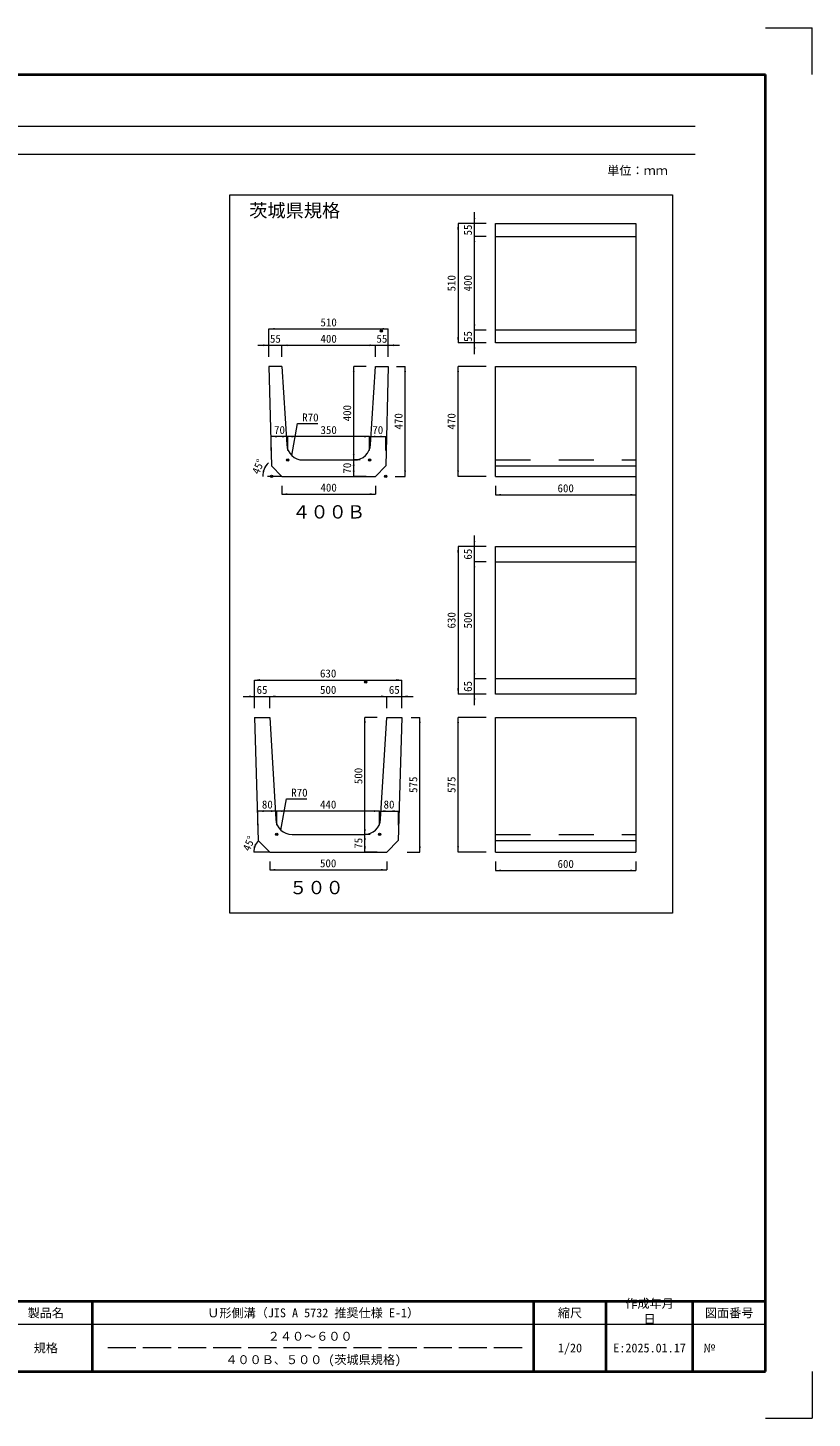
# Model space of a CAD drawing. Units: millimetres at full size, sheet at 1:20. Extents: x 19804 to 37687, y 7081 to 13999.
# Drawn here: x 24852 to 28204, y 7081 to 13021 of the extents above; entities that cross this region are included whole.
import ezdxf
from ezdxf.enums import TextEntityAlignment as Align

# ---------------------------------------------------------------- set-up
doc = ezdxf.new("R2010")
doc.units = ezdxf.units.MM
doc.header["$LTSCALE"] = 20
doc.header["$PDMODE"] = 32
doc.header["$PDSIZE"] = 10
doc.linetypes.add('DASHED', pattern=[7.5, 6, -1.5])
doc.linetypes.add('USER1', pattern=[13.5, 7.5, -6])
for name, color, linetype, lineweight in [('0_2', 7, 'Continuous', 13), ('Defpoints_3', 7, 'Continuous', 13), ('図枠', 7, 'Continuous', 5), ('寸法線', 7, 'Continuous', 13), ('引出線', 4, 'Continuous', 13), ('本体', 2, 'Continuous', 13), ('補助線', 8, 'Continuous', 13)]:
    doc.layers.add(name, color=color, linetype=linetype, lineweight=lineweight)
doc.styles.add('ＭＳ ゴシック', font='')
doc.styles.get('ＭＳ ゴシック').set_extended_font_data('MS Gothic')

# ---------------------------------------------------------------- blocks, each defined once
blk = doc.blocks.new('filled_arrow')
at = {"color": 0, "linetype": 'Continuous', "lineweight": -2}
blk.add_solid([(7.5, 1.25), (0, 0), (7.5, -1.25)], dxfattribs=at)

msp = doc.modelspace()

# ---------------------------------------------------------------- linework, layer by layer
at = {"layer": '0_2'}
for p, q in [((25937.84, 11104.74), (25877.05, 11104.74)), ((25885.84, 9499.74), (25817.71, 9499.74))]:
    msp.add_line(p, q, dxfattribs=at)
msp.add_lwpolyline([(25716.07, 12308.05), (27607.78, 12308.05), (27607.78, 9238.84), (25716.07, 9238.84)], close=True, dxfattribs=at)
at = {"layer": 'Defpoints_3'}
for p, q in [((28004.3, 13021.04), (28204.3, 13021.04)), ((28204.3, 12821.04), (28204.3, 13021.04)), ((28204.3, 7281.04), (28204.3, 7081.04)), ((28004.3, 7081.04), (28204.3, 7081.04))]:
    msp.add_line(p, q, dxfattribs=at)
at = {"layer": '図枠', "lineweight": 40}
for p, q in [((20204.3, 12821.04), (28004.3, 12821.04)), ((28004.3, 7281.04), (28004.3, 12821.04)), ((20204.3, 7581.04), (28004.3, 7581.04)), ((25129.3, 7281.04), (25129.3, 7581.04)), ((27014.3, 7281.04), (27014.3, 7581.04)), ((27324.3, 7281.04), (27324.3, 7581.04)), ((27694.3, 7281.04), (27694.3, 7581.04)), ((20204.3, 7281.04), (28004.3, 7281.04))]:
    msp.add_line(p, q, dxfattribs=at)
at = {"layer": '図枠', "lineweight": 13}
for p, q in [((20504.3, 12601.04), (27704.3, 12601.04)), ((20504.3, 12481.04), (27704.3, 12481.04)), ((28004.3, 7481.04), (24729.3, 7481.04))]:
    msp.add_line(p, q, dxfattribs=at)
at = {"layer": '図枠', "linetype": 'DASHED', "lineweight": 9}
msp.add_line((26964.3, 7381.04), (25179.3, 7381.04), dxfattribs=at)
at = {"layer": '寸法線'}
for p, q in [((26690.85, 12184.74), (26690.85, 11674.74)), ((26810.84, 12184.74), (26690.85, 12184.74)), ((26760.85, 12081.74), (26760.85, 12232.74)), ((26810.84, 12184.74), (26760.85, 12184.74)), ((26760.85, 11729.74), (26760.85, 12129.74)), ((26810.84, 12129.74), (26760.85, 12129.74)), ((26810.84, 12129.74), (26760.85, 12129.74)), ((26760.85, 11626.74), (26760.85, 11777.74)), ((25882.84, 11734.72), (26392.84, 11734.72)), ((25882.84, 11614.74), (25882.84, 11734.72)), ((26392.84, 11614.74), (26392.84, 11734.72)), ((26810.84, 11729.74), (26760.85, 11729.74)), ((26810.84, 11729.74), (26760.85, 11729.74)), ((25834.84, 11664.72), (25985.84, 11664.72)), ((25882.84, 11614.74), (25882.84, 11664.72)), ((25937.84, 11614.74), (25937.84, 11664.72)), ((25937.84, 11664.72), (26337.84, 11664.72)), ((25937.84, 11614.74), (25937.84, 11664.72)), ((26289.84, 11664.72), (26440.84, 11664.72)), ((26337.84, 11614.74), (26337.84, 11664.72)), ((26337.84, 11614.74), (26337.84, 11664.72)), ((26392.84, 11614.74), (26392.84, 11664.72)), ((26810.84, 11674.74), (26690.85, 11674.74)), ((26810.84, 11674.74), (26760.85, 11674.74)), ((26244.89, 11174.74), (26244.89, 11574.74)), ((26297.84, 11574.74), (26244.89, 11574.74)), ((26427.84, 11574.74), (26464.46, 11574.74)), ((26464.46, 11104.74), (26464.46, 11574.74)), ((26690.85, 11104.74), (26690.85, 11574.74)), ((26810.84, 11574.74), (26690.85, 11574.74)), ((25962.84, 11274.74), (25892.84, 11274.74)), ((25892.84, 11214.74), (25892.84, 11274.74)), ((26312.84, 11274.74), (25962.84, 11274.74)), ((25962.84, 11214.74), (25962.84, 11274.74)), ((25962.84, 11214.74), (25962.84, 11274.74)), ((26312.84, 11274.74), (26382.84, 11274.74)), ((26312.84, 11214.74), (26312.84, 11274.74)), ((26312.84, 11214.74), (26312.84, 11274.74)), ((26382.84, 11214.74), (26382.84, 11274.74)), ((26244.89, 11104.74), (26244.89, 11174.74)), ((26272.84, 11174.74), (26244.89, 11174.74)), ((26272.84, 11174.74), (26244.89, 11174.74)), ((25937.84, 11064.74), (25937.84, 11028.74)), ((26297.84, 11104.74), (26244.89, 11104.74)), ((26337.84, 11064.74), (26337.84, 11028.74)), ((26421.97, 11104.74), (26464.46, 11104.74)), ((26810.84, 11104.74), (26690.85, 11104.74)), ((26850.84, 11064.74), (26850.84, 11026.02)), ((27450.84, 11064.74), (27450.84, 11026.02)), ((25937.84, 11028.74), (26337.84, 11028.74)), ((26850.84, 11026.02), (27450.84, 11026.02)), ((26760.85, 10691.74), (26760.85, 10852.74)), ((26690.85, 10804.74), (26690.85, 10174.74)), ((26810.84, 10804.74), (26690.85, 10804.74)), ((26810.84, 10804.74), (26760.85, 10804.74)), ((26760.85, 10239.74), (26760.85, 10739.74)), ((26810.84, 10739.74), (26760.85, 10739.74)), ((26810.84, 10739.74), (26760.85, 10739.74)), ((26760.85, 10126.74), (26760.85, 10287.74)), ((25820.84, 10234.72), (26450.84, 10234.72)), ((25820.84, 10114.74), (25820.84, 10234.72)), ((26450.84, 10114.74), (26450.84, 10234.72)), ((26810.84, 10239.74), (26760.85, 10239.74)), ((26810.84, 10239.74), (26760.85, 10239.74)), ((25772.84, 10164.72), (25933.84, 10164.72)), ((25820.84, 10114.74), (25820.84, 10164.72)), ((25885.84, 10114.74), (25885.84, 10164.72)), ((25885.84, 10164.72), (26385.84, 10164.72)), ((25885.84, 10114.74), (25885.84, 10164.72)), ((26337.84, 10164.72), (26498.84, 10164.72)), ((26385.84, 10114.74), (26385.84, 10164.72)), ((26385.84, 10114.74), (26385.84, 10164.72)), ((26450.84, 10114.74), (26450.84, 10164.72)), ((26810.84, 10174.74), (26690.85, 10174.74)), ((26810.84, 10174.74), (26760.85, 10174.74)), ((26292.88, 9574.74), (26292.88, 10074.74)), ((26345.84, 10074.74), (26292.88, 10074.74)), ((26490.84, 10074.74), (26527.46, 10074.74)), ((26527.46, 9499.74), (26527.46, 10074.74)), ((26690.85, 9499.74), (26690.85, 10074.74)), ((26810.84, 10074.74), (26690.85, 10074.74)), ((25915.84, 9674.74), (25835.84, 9674.74)), ((25835.84, 9614.74), (25835.84, 9674.74)), ((26355.84, 9674.74), (25915.84, 9674.74)), ((25915.84, 9614.74), (25915.84, 9674.74)), ((25915.84, 9614.74), (25915.84, 9674.74)), ((26355.84, 9674.74), (26435.84, 9674.74)), ((26355.84, 9614.74), (26355.84, 9674.74)), ((26355.84, 9614.74), (26355.84, 9674.74)), ((26435.84, 9614.74), (26435.84, 9674.74)), ((26292.88, 9499.74), (26292.88, 9574.74)), ((26315.84, 9574.74), (26292.88, 9574.74)), ((26315.84, 9574.74), (26292.88, 9574.74)), ((25885.84, 9459.74), (25885.84, 9423.74)), ((26345.84, 9499.74), (26292.88, 9499.74)), ((26385.84, 9459.74), (26385.84, 9423.74)), ((26473.59, 9499.74), (26527.46, 9499.74)), ((26810.84, 9499.74), (26690.85, 9499.74)), ((26850.84, 9459.74), (26850.84, 9421.02)), ((27450.84, 9459.74), (27450.84, 9421.02)), ((25885.84, 9423.74), (26385.84, 9423.74)), ((26850.84, 9421.02), (27450.84, 9421.02))]:
    msp.add_line(p, q, dxfattribs=at)
for centre, radius in [((25937.84, 11104.74), 81.63), ((25885.84, 9499.74), 68.13)]:
    msp.add_arc(centre, radius, 135, 180, dxfattribs=at)
at = {"layer": '引出線'}
for points in [[(25980.68, 11193.72), (26005.05, 11330.26), (26091.2, 11330.26)], [(25933.77, 9593.78), (25958.14, 9727.56), (26044.29, 9727.56)]]:
    msp.add_lwpolyline(points, dxfattribs=at)
at = {"layer": '本体'}
for p, q in [((26850.84, 11674.74), (26850.84, 12184.74)), ((26850.84, 12184.74), (27450.84, 12184.74)), ((27450.84, 12184.74), (27450.84, 11674.74)), ((26850.84, 12129.74), (27450.84, 12129.74)), ((27450.84, 11729.74), (26850.84, 11729.74)), ((27450.84, 11674.74), (26850.84, 11674.74)), ((25937.84, 11574.74), (25882.84, 11574.74)), ((25882.84, 11574.74), (25893.48, 11149.09)), ((25937.84, 11574.74), (25958.74, 11240.37)), ((26316.95, 11240.37), (26337.84, 11574.74)), ((26337.84, 11574.74), (26392.84, 11574.74)), ((26392.84, 11574.74), (26382.2, 11149.09)), ((26850.84, 11104.74), (26850.84, 11574.74)), ((26850.84, 11574.74), (27450.84, 11574.74)), ((27450.84, 11574.74), (27450.84, 11104.74)), ((26028.61, 11174.74), (26247.08, 11174.74)), ((25937.84, 11104.74), (25893.48, 11149.09)), ((26337.84, 11104.74), (26382.2, 11149.09)), ((26850.84, 11149.42), (27450.84, 11149.42)), ((25937.84, 11104.74), (26337.84, 11104.74)), ((26850.84, 11104.74), (27450.84, 11104.74)), ((26850.84, 10174.74), (26850.84, 10804.74)), ((26850.84, 10804.74), (27450.84, 10804.74)), ((27450.84, 10804.74), (27450.84, 10174.74)), ((26850.84, 10739.74), (27450.84, 10739.74)), ((27450.84, 10239.74), (26850.84, 10239.74)), ((27450.84, 10174.74), (26850.84, 10174.74)), ((25820.84, 10074.74), (25885.84, 10074.74)), ((25820.84, 10074.74), (25836.61, 9548.96)), ((25885.84, 10074.74), (25911.89, 9640.54)), ((26359.79, 9640.54), (26385.84, 10074.74)), ((26385.84, 10074.74), (26450.84, 10074.74)), ((26450.84, 10074.74), (26435.06, 9548.96)), ((26850.84, 9499.74), (26850.84, 10074.74)), ((26850.84, 10074.74), (27450.84, 10074.74)), ((27450.84, 10074.74), (27450.84, 9499.74)), ((25981.76, 9574.74), (26289.91, 9574.74)), ((25885.84, 9499.74), (25836.61, 9548.96)), ((26385.84, 9499.74), (26435.06, 9548.96)), ((26850.84, 9548.96), (27450.84, 9548.96)), ((25885.84, 9499.74), (26385.84, 9499.74)), ((26850.84, 9499.74), (27450.84, 9499.74))]:
    msp.add_line(p, q, dxfattribs=at)
at = {"layer": '本体', "linetype": 'USER1', "lineweight": 9}
for p, q in [((26850.84, 11174.74), (27450.84, 11174.74)), ((26850.84, 9574.74), (27450.84, 9574.74))]:
    msp.add_line(p, q, dxfattribs=at)
at = {"layer": '本体'}
for centre, start, end in [((26028.61, 11244.74), 183.57633, 270), ((26247.08, 11244.74), 270, 356.42367), ((25981.76, 9644.74), 183.43363, 270), ((26289.91, 9644.74), 270, 356.56637)]:
    msp.add_arc(centre, 70, start, end, dxfattribs=at)
for p in [(25962.84, 11174.74), (26312.84, 11174.74), (25893.72, 11104.74), (26381.97, 11104.74)]:
    msp.add_point(p, dxfattribs=at)
at = {"layer": '補助線'}
for q in [(27450.84, 10304.74), (27450.84, 10804.74)]:
    msp.add_line((27450.84, 11104.74), q, dxfattribs=at)
for p in [(26363.17, 11726.04), (26296.17, 10226.04), (25915.84, 9574.74), (26355.84, 9574.74)]:
    msp.add_point(p, dxfattribs=at)

# ---------------------------------------------------------------- block references
at = {"layer": '寸法線', "xscale": 3.2, "yscale": 3.2}
for p, rotation in [((26690.85, 12184.74), 270), ((26760.85, 12184.74), 90), ((26760.85, 12129.74), 270), ((26760.85, 12129.74), 270), ((26392.84, 11734.72), 180), ((26760.85, 11729.74), 90), ((26760.85, 11729.74), 90), ((25882.84, 11664.72), 180), ((26337.84, 11664.72), 180), ((26337.84, 11664.72), 180), ((26690.85, 11674.74), 90), ((26760.85, 11674.74), 270), ((26244.89, 11574.74), 270), ((26464.46, 11574.74), 270), ((26690.85, 11574.74), 270), ((25962.84, 11274.74), 180), ((26312.84, 11274.74), 180), ((26382.84, 11274.74), 180), ((26244.89, 11174.74), 90), ((26244.89, 11174.74), 270), ((25856.21, 11104.74), 81.6), ((25880.12, 11162.46), 233.4), ((26244.89, 11104.74), 90), ((26464.46, 11104.74), 90), ((26690.85, 11104.74), 90), ((26337.84, 11028.74), 180), ((27450.84, 11026.02), 180), ((26760.85, 10804.74), 90), ((26690.85, 10804.74), 270), ((26760.85, 10739.74), 270), ((26760.85, 10739.74), 270), ((26450.84, 10234.72), 180), ((26760.85, 10239.74), 90), ((26760.85, 10239.74), 90), ((25820.84, 10164.72), 180), ((26385.84, 10164.72), 180), ((26385.84, 10164.72), 180), ((26690.85, 10174.74), 90), ((26760.85, 10174.74), 270), ((26292.88, 10074.74), 270), ((26527.46, 10074.74), 270), ((26690.85, 10074.74), 270), ((25915.84, 9674.74), 180), ((26355.84, 9674.74), 180), ((26435.84, 9674.74), 180), ((26292.88, 9574.74), 90), ((26292.88, 9574.74), 270), ((25817.71, 9499.74), 79.9), ((25837.67, 9547.91), 235.1), ((26292.88, 9499.74), 90), ((26527.46, 9499.74), 90), ((26690.85, 9499.74), 90), ((26385.84, 9423.74), 180), ((27450.84, 9421.02), 180)]:
    msp.add_blockref('filled_arrow', p, dxfattribs=dict(at, rotation=rotation))
for p in [(25882.84, 11734.72), (25937.84, 11664.72), (25937.84, 11664.72), (26392.84, 11664.72), (25892.84, 11274.74), (25962.84, 11274.74), (26312.84, 11274.74), (25937.84, 11028.74), (26850.84, 11026.02), (25820.84, 10234.72), (25885.84, 10164.72), (25885.84, 10164.72), (26450.84, 10164.72), (25835.84, 9674.74), (25915.84, 9674.74), (26355.84, 9674.74), (25885.84, 9423.74), (26850.84, 9421.02)]:
    msp.add_blockref('filled_arrow', p, dxfattribs=at)
at = {"layer": '引出線', "xscale": 0.16, "yscale": 0.16}
for p, rotation in [((25980.68, 11193.72), 79.9), ((25933.77, 9593.78), 79.7)]:
    msp.add_blockref('filled_arrow', p, dxfattribs=dict(at, rotation=rotation))

# ---------------------------------------------------------------- texts
at = {"layer": '0_2', "style": 'ＭＳ ゴシック'}
for s, p in [('４００Ｂ', (26137.84, 10953.04)), ('５００', (26085.84, 9348.04))]:
    msp.add_text(s, height=56.96, dxfattribs=at).set_placement(p, align=Align.MIDDLE_CENTER)
at = {"layer": '図枠', "style": 'ＭＳ ゴシック'}
for s, p in [('単位：ｍｍ', (27458.03, 12411.7)), ('製品名', (24929.3, 7531.04)), ('Ｕ形側溝（JIS A 5732 推奨仕様 E-1）', (26071.8, 7531.04)), ('縮尺', (27169.3, 7531.04)), ('図面番号', (27849.3, 7531.04)), ('２４０～６００ ', (26071.8, 7431.04)), ('規格', (24929.3, 7381.04)), ('1/20', (27169.3, 7381.04)), ('E:2025.01.17', (27509.3, 7381.04)), ('４００Ｂ、５００ (茨城県規格)', (26071.8, 7331.04))]:
    msp.add_text(s, height=37.98, dxfattribs=at).set_placement(p, align=Align.MIDDLE_CENTER)
for s, height, p in [('\u3000茨城県規格', 56.96, (25720.89, 12240.62)), ('№', 37.98, (27738.65, 7381.04))]:
    msp.add_text(s, height=height, dxfattribs=at).set_placement(p, align=Align.MIDDLE_LEFT)
for s, p in [('作成年月', (27405.7, 7590.27)), ('日', (27483.4, 7523.6))]:
    msp.add_text(s, height=37.98, dxfattribs=at).set_placement(p, align=Align.TOP_LEFT)
at = {"layer": '寸法線', "style": 'ＭＳ ゴシック'}
for s, rotation, p in [('55', 90, (26732.85, 12157.24)), ('510', 90, (26662.85, 11929.74)), ('400', 90, (26732.85, 11929.74)), ('55', 90, (26732.85, 11702.24)), ('400', 90, (26216.89, 11374.74)), ('470', 90, (26436.46, 11339.74)), ('470', 90, (26662.85, 11339.74)), ('45°', 67.5, (25836.56, 11146.69)), ('70', 90, (26216.89, 11139.74)), ('65', 90, (26732.85, 10772.24)), ('630', 90, (26662.85, 10489.74)), ('500', 90, (26732.85, 10489.74)), ('65', 90, (26732.85, 10207.24)), ('500', 90, (26264.88, 9824.74)), ('575', 90, (26499.46, 9787.24)), ('575', 90, (26662.85, 9787.24)), ('45°', 67.5, (25797.03, 9536.52)), ('75', 90, (26264.88, 9537.24))]:
    msp.add_text(s, height=34.18, rotation=rotation, dxfattribs=at).set_placement(p, align=Align.MIDDLE_CENTER)
for s, p in [('510', (26137.84, 11762.72)), ('55', (25910.34, 11692.72)), ('400', (26137.84, 11692.72)), ('55', (26365.34, 11692.72)), ('70', (25927.84, 11302.74)), ('350', (26137.84, 11302.74)), ('70', (26347.84, 11302.74)), ('400', (26137.84, 11056.74)), ('600', (27150.84, 11054.02)), ('630', (26135.84, 10262.72)), ('65', (25853.34, 10192.72)), ('500', (26135.84, 10192.72)), ('65', (26418.34, 10192.72)), ('80', (25875.84, 9702.74)), ('440', (26135.84, 9702.74)), ('80', (26395.84, 9702.74)), ('500', (26135.84, 9451.74)), ('600', (27150.84, 9449.02))]:
    msp.add_text(s, height=34.18, dxfattribs=at).set_placement(p, align=Align.MIDDLE_CENTER)
at = {"layer": '引出線', "style": 'ＭＳ ゴシック'}
for p in [(26025.05, 11373.46), (25978.14, 9770.76)]:
    msp.add_text('R70', height=34.18, dxfattribs=at).set_placement(p, align=Align.TOP_LEFT)

doc.saveas('drawing.dxf')
